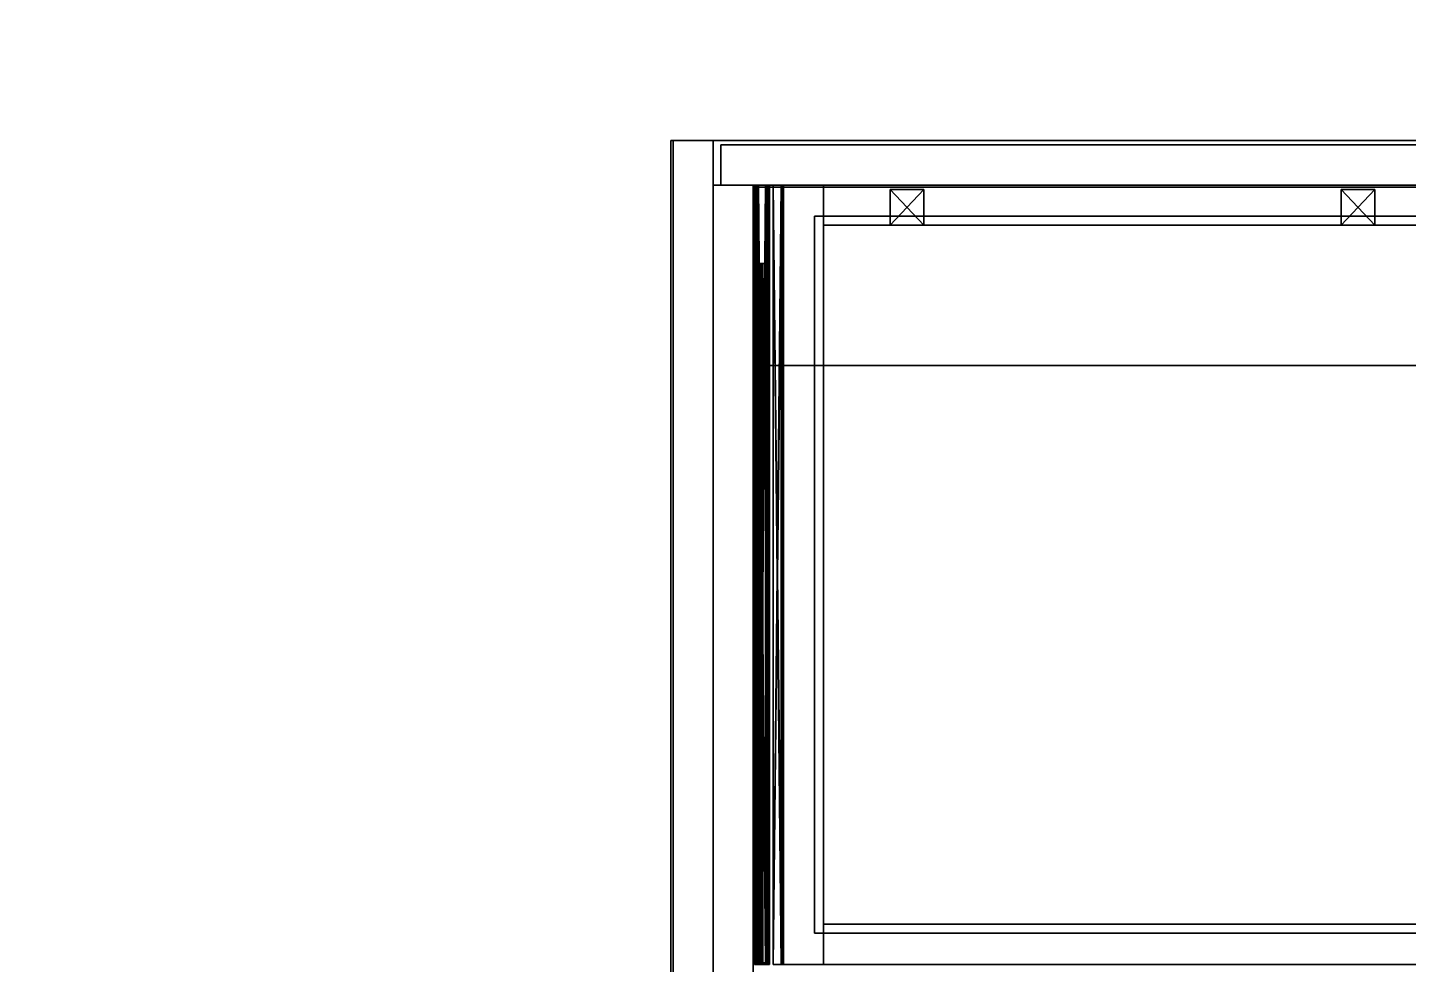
# Model space of a CAD drawing. Extents: x 0 to 4257, y -4384 to 0.
# Drawn here: x 2999 to 3619, y -4150 to -3729 of the extents above; entities that cross this region are included whole.
import ezdxf

# ---------------------------------------------------------------- set-up
doc = ezdxf.new("R2010")
doc.units = 0
for name, color, linetype in [('LAYER0', 7, 'CONTINUOUS'), ('LAYER1', 7, 'CONTINUOUS'), ('LAYER393', 7, 'CONTINUOUS'), ('LAYER410', 7, 'CONTINUOUS'), ('LAYER411', 7, 'CONTINUOUS'), ('LAYER413', 45, 'CONTINUOUS'), ('LAYER414', 45, 'CONTINUOUS'), ('LAYER416', 45, 'CONTINUOUS'), ('LAYER446', 7, 'CONTINUOUS'), ('LAYER447', 254, 'CONTINUOUS'), ('LAYER449', 7, 'CONTINUOUS'), ('LAYER450', 7, 'CONTINUOUS'), ('LAYER451', 7, 'CONTINUOUS'), ('LAYER452', 7, 'CONTINUOUS'), ('LAYER453', 253, 'CONTINUOUS'), ('LAYER455', 253, 'CONTINUOUS')]:
    doc.layers.add(name, color=color, linetype=linetype)

msp = doc.modelspace()

# ---------------------------------------------------------------- linework, layer by layer
at = {"layer": 'LAYER0'}
for points, invisible_edges in [([(0, -4366, 359), (609, -946, 359), (4239, -4366, 359), (0, -4366, 359)], 3), ([(4239, -4366, 364), (0, -946, 364), (0, -4366, 364), (4239, -4366, 364)], 1), ([(0, -946, 364), (4239, -4366, 364), (609, -946, 364), (0, -946, 364)], 3), ([(4239, -4366, 359), (609, -946, 359), (1784, -1454, 359), (4239, -4366, 359)], 7), ([(609, -946, 364), (4239, -4366, 364), (1784, -1454, 364), (609, -946, 364)], 7), ([(4239, -4366, 359), (1784, -1454, 359), (4239, -1454, 359), (4239, -4366, 359)], 1), ([(1784, -1454, 364), (4239, -4366, 364), (4239, -1454, 364), (1784, -1454, 364)], 1)]:
    msp.add_3dface(points, dxfattribs=dict(at, invisible_edges=invisible_edges))
at = {"layer": 'LAYER393', "invisible_edges": 1}
for points in [[(3325, -4180, 980), (3307, -3800, 980), (3325, -3800, 980), (3325, -4180, 980)], [(3307, -3800, 980), (3325, -4180, 980), (3307, -4180, 980), (3307, -3800, 980)], [(3307, -3800, 980), (3325, -3800, 1145), (3325, -3800, 980), (3307, -3800, 980)], [(3325, -3800, 1145), (3307, -3800, 980), (3307, -3800, 1145), (3325, -3800, 1145)], [(3307, -4180, 1145), (3325, -3800, 1145), (3307, -3800, 1145), (3307, -4180, 1145)], [(3325, -3800, 1145), (3307, -4180, 1145), (3325, -4180, 1145), (3325, -3800, 1145)], [(3307, -3800, 980), (3307, -4180, 1145), (3307, -3800, 1145), (3307, -3800, 980)], [(3307, -4180, 1145), (3307, -3800, 980), (3307, -4180, 980), (3307, -4180, 1145)], [(3325, -4180, 980), (3325, -3800, 1145), (3325, -4180, 1145), (3325, -4180, 980)], [(3325, -3800, 1145), (3325, -4180, 980), (3325, -3800, 980), (3325, -3800, 1145)]]:
    msp.add_3dface(points, dxfattribs=at)
at = {"layer": 'LAYER410', "invisible_edges": 1}
for points in [[(3325, -4180, 981), (3953, -3800, 981), (3953, -4180, 981), (3325, -4180, 981)], [(3953, -3800, 981), (3325, -4180, 981), (3325, -3800, 981), (3953, -3800, 981)], [(3325, -3800, 999), (3953, -3800, 981), (3325, -3800, 981), (3325, -3800, 999)], [(3953, -3800, 981), (3325, -3800, 999), (3953, -3800, 999), (3953, -3800, 981)], [(3325, -4180, 981), (3325, -3800, 999), (3325, -3800, 981), (3325, -4180, 981)], [(3325, -3800, 999), (3325, -4180, 981), (3325, -4180, 999), (3325, -3800, 999)], [(3325, -3800, 999), (3953, -4180, 999), (3953, -3800, 999), (3325, -3800, 999)], [(3953, -4180, 999), (3325, -3800, 999), (3325, -4180, 999), (3953, -4180, 999)]]:
    msp.add_3dface(points, dxfattribs=at)
at = {"layer": 'LAYER411', "invisible_edges": 1}
for points in [[(3325, -3881, 1126.5), (3953, -3801, 1126.5), (3953, -3881, 1126.5), (3325, -3881, 1126.5)], [(3953, -3801, 1126.5), (3325, -3881, 1126.5), (3325, -3801, 1126.5), (3953, -3801, 1126.5)], [(3325, -3801, 1144.5), (3953, -3801, 1126.5), (3325, -3801, 1126.5), (3325, -3801, 1144.5)], [(3953, -3801, 1126.5), (3325, -3801, 1144.5), (3953, -3801, 1144.5), (3953, -3801, 1126.5)], [(3325, -3881, 1126.5), (3325, -3801, 1144.5), (3325, -3801, 1126.5), (3325, -3881, 1126.5)], [(3325, -3801, 1144.5), (3325, -3881, 1126.5), (3325, -3881, 1144.5), (3325, -3801, 1144.5)], [(3325, -3801, 1144.5), (3953, -3881, 1144.5), (3953, -3801, 1144.5), (3325, -3801, 1144.5)], [(3953, -3881, 1144.5), (3325, -3801, 1144.5), (3325, -3881, 1144.5), (3953, -3881, 1144.5)], [(3953, -3881, 1144.5), (3325, -3881, 1126.5), (3953, -3881, 1126.5), (3953, -3881, 1144.5)], [(3325, -3881, 1126.5), (3953, -3881, 1144.5), (3325, -3881, 1144.5), (3325, -3881, 1126.5)]]:
    msp.add_3dface(points, dxfattribs=at)
at = {"layer": 'LAYER413', "invisible_edges": 1}
for points in [[(3310.5, -3782, 1142), (3967.5, -3782, 962), (3310.5, -3782, 962), (3310.5, -3782, 1142)], [(3967.5, -3782, 962), (3310.5, -3782, 1142), (3967.5, -3782, 1142), (3967.5, -3782, 962)], [(3310.5, -3800, 962), (3967.5, -3782, 962), (3967.5, -3800, 962), (3310.5, -3800, 962)], [(3967.5, -3782, 962), (3310.5, -3800, 962), (3310.5, -3782, 962), (3967.5, -3782, 962)], [(3310.5, -3782, 1142), (3967.5, -3800, 1142), (3967.5, -3782, 1142), (3310.5, -3782, 1142)], [(3967.5, -3800, 1142), (3310.5, -3782, 1142), (3310.5, -3800, 1142), (3967.5, -3800, 1142)], [(3310.5, -3800, 962), (3310.5, -3782, 1142), (3310.5, -3782, 962), (3310.5, -3800, 962)], [(3310.5, -3782, 1142), (3310.5, -3800, 962), (3310.5, -3800, 1142), (3310.5, -3782, 1142)], [(3967.5, -3800, 1142), (3310.5, -3800, 962), (3967.5, -3800, 962), (3967.5, -3800, 1142)], [(3310.5, -3800, 962), (3967.5, -3800, 1142), (3310.5, -3800, 1142), (3310.5, -3800, 962)]]:
    msp.add_3dface(points, dxfattribs=at)
at = {"layer": 'LAYER414', "invisible_edges": 1}
for points in [[(3289, -4180, 1145), (3307, -3780, 1145), (3289, -3780, 1145), (3289, -4180, 1145)], [(3307, -3780, 1145), (3289, -4180, 1145), (3307, -4180, 1145), (3307, -3780, 1145)], [(3289, -3780, 962), (3307, -3780, 1145), (3307, -3780, 962), (3289, -3780, 962)], [(3307, -3780, 1145), (3289, -3780, 962), (3289, -3780, 1145), (3307, -3780, 1145)], [(3307, -4180, 962), (3289, -3780, 962), (3307, -3780, 962), (3307, -4180, 962)], [(3289, -3780, 962), (3307, -4180, 962), (3289, -4180, 962), (3289, -3780, 962)], [(3289, -3780, 962), (3289, -4180, 1145), (3289, -3780, 1145), (3289, -3780, 962)], [(3289, -4180, 1145), (3289, -3780, 962), (3289, -4180, 962), (3289, -4180, 1145)], [(3307, -4180, 962), (3307, -3780, 1145), (3307, -4180, 1145), (3307, -4180, 962)], [(3307, -3780, 1145), (3307, -4180, 962), (3307, -3780, 962), (3307, -3780, 1145)]]:
    msp.add_3dface(points, dxfattribs=at)
at = {"layer": 'LAYER416', "invisible_edges": 1}
for points in [[(3288, -4180, 1145), (3989, -3780, 1145), (3989, -4180, 1145), (3288, -4180, 1145)], [(3989, -3780, 1145), (3288, -4180, 1145), (3288, -3780, 1145), (3989, -3780, 1145)], [(3288, -3780, 1163), (3989, -3780, 1145), (3288, -3780, 1145), (3288, -3780, 1163)], [(3989, -3780, 1145), (3288, -3780, 1163), (3989, -3780, 1163), (3989, -3780, 1145)], [(3288, -4180, 1145), (3288, -3780, 1163), (3288, -3780, 1145), (3288, -4180, 1145)], [(3288, -3780, 1163), (3288, -4180, 1145), (3288, -4180, 1163), (3288, -3780, 1163)], [(3288, -3780, 1163), (3989, -4180, 1163), (3989, -3780, 1163), (3288, -3780, 1163)], [(3989, -4180, 1163), (3288, -3780, 1163), (3288, -4180, 1163), (3989, -4180, 1163)]]:
    msp.add_3dface(points, dxfattribs=at)
at = {"layer": 'LAYER446', "invisible_edges": 1}
for points in [[(3338.5, -3800, 1105), (3338.5, -4150, 1005), (3338.5, -4150, 1105), (3338.5, -3800, 1105)], [(3338.5, -4150, 1005), (3338.5, -3800, 1105), (3338.5, -3800, 1005), (3338.5, -4150, 1005)], [(3338.5, -3800, 1105), (3356.5, -3800, 1005), (3338.5, -3800, 1005), (3338.5, -3800, 1105)], [(3356.5, -3800, 1005), (3338.5, -3800, 1105), (3356.5, -3800, 1105), (3356.5, -3800, 1005)], [(3356.5, -3800, 1005), (3338.5, -4150, 1005), (3338.5, -3800, 1005), (3356.5, -3800, 1005)], [(3338.5, -4150, 1005), (3356.5, -3800, 1005), (3356.5, -4150, 1005), (3338.5, -4150, 1005)], [(3356.5, -4150, 1105), (3338.5, -3800, 1105), (3338.5, -4150, 1105), (3356.5, -4150, 1105)], [(3338.5, -3800, 1105), (3356.5, -4150, 1105), (3356.5, -3800, 1105), (3338.5, -3800, 1105)], [(3356.5, -3800, 1005), (3356.5, -4150, 1105), (3356.5, -4150, 1005), (3356.5, -3800, 1005)], [(3356.5, -4150, 1105), (3356.5, -3800, 1005), (3356.5, -3800, 1105), (3356.5, -4150, 1105)]]:
    msp.add_3dface(points, dxfattribs=at)
at = {"layer": 'LAYER447'}
for points in [[(3333.95, -3800, 1043.5), (3337.77, -3800, 1043.5), (3337.77, -4150, 1043.5), (3333.95, -3800, 1043.5)], [(3333.95, -3800, 1043.5), (3337.77, -4150, 1043.5), (3333.95, -4150, 1043.5), (3333.95, -3800, 1043.5)], [(3333.95, -3800, 1044.53), (3333.95, -3800, 1043.5), (3333.95, -4150, 1043.5), (3333.95, -3800, 1044.53)], [(3333.95, -3800, 1044.53), (3333.95, -4150, 1043.5), (3333.95, -4150, 1044.53), (3333.95, -3800, 1044.53)], [(3337.56, -3800, 1044.53), (3333.95, -3800, 1044.53), (3333.95, -4150, 1044.53), (3337.56, -3800, 1044.53)], [(3337.56, -3800, 1044.53), (3333.95, -4150, 1044.53), (3337.56, -4150, 1044.53), (3337.56, -3800, 1044.53)], [(3333.95, -3800, 1065.94), (3337.56, -3800, 1065.94), (3337.56, -4150, 1065.94), (3333.95, -3800, 1065.94)], [(3333.95, -3800, 1065.94), (3337.56, -4150, 1065.94), (3333.95, -4150, 1065.94), (3333.95, -3800, 1065.94)], [(3333.95, -3800, 1066.98), (3333.95, -3800, 1065.94), (3333.95, -4150, 1065.94), (3333.95, -3800, 1066.98)], [(3333.95, -3800, 1066.98), (3333.95, -4150, 1065.94), (3333.95, -4150, 1066.98), (3333.95, -3800, 1066.98)], [(3337.77, -3800, 1066.98), (3333.95, -3800, 1066.98), (3333.95, -4150, 1066.98), (3337.77, -3800, 1066.98)], [(3337.77, -3800, 1066.98), (3333.95, -4150, 1066.98), (3337.77, -4150, 1066.98), (3337.77, -3800, 1066.98)], [(3337.56, -3800, 1065.94), (3337.56, -3800, 1044.53), (3337.56, -4150, 1044.53), (3337.56, -3800, 1065.94)], [(3337.56, -3800, 1065.94), (3337.56, -4150, 1044.53), (3337.56, -4150, 1065.94), (3337.56, -3800, 1065.94)], [(3338.25, -3800, 1043.74), (3338.25, -4150, 1043.74), (3337.77, -4150, 1043.5), (3338.25, -3800, 1043.74)], [(3338.25, -3800, 1043.74), (3337.77, -4150, 1043.5), (3337.77, -3800, 1043.5), (3338.25, -3800, 1043.74)], [(3337.77, -3800, 1066.98), (3337.77, -4150, 1066.98), (3338.25, -4150, 1066.74), (3337.77, -3800, 1066.98)], [(3337.77, -3800, 1066.98), (3338.25, -4150, 1066.74), (3338.25, -3800, 1066.74), (3337.77, -3800, 1066.98)], [(3338.45, -3800, 1044.3), (3338.45, -4150, 1044.3), (3338.25, -4150, 1043.74), (3338.45, -3800, 1044.3)], [(3338.45, -3800, 1044.3), (3338.25, -4150, 1043.74), (3338.25, -3800, 1043.74), (3338.45, -3800, 1044.3)], [(3338.25, -3800, 1066.74), (3338.25, -4150, 1066.74), (3338.45, -4150, 1066.19), (3338.25, -3800, 1066.74)], [(3338.25, -3800, 1066.74), (3338.45, -4150, 1066.19), (3338.45, -3800, 1066.19), (3338.25, -3800, 1066.74)], [(3338.45, -3800, 1044.3), (3338.45, -3800, 1066.19), (3338.45, -4150, 1066.19), (3338.45, -3800, 1044.3)], [(3338.45, -3800, 1044.3), (3338.45, -4150, 1066.19), (3338.45, -4150, 1044.3), (3338.45, -3800, 1044.3)]]:
    msp.add_3dface(points, dxfattribs=at)
at = {"layer": 'LAYER449'}
for points in [[(3326.03, -4149.99, 1037.14), (3326.03, -3800, 1037.14), (3325.5, -3800, 1038.7), (3326.03, -4149.99, 1037.14)], [(3326.03, -4149.99, 1037.14), (3325.5, -3800, 1038.7), (3325.5, -4149.99, 1038.7), (3326.03, -4149.99, 1037.14)], [(3325.5, -4149.99, 1079.3), (3325.5, -3800, 1079.3), (3326.03, -3800, 1080.85), (3325.5, -4149.99, 1079.3)], [(3325.5, -4149.99, 1079.3), (3326.03, -3800, 1080.85), (3326.03, -4149.99, 1080.85), (3325.5, -4149.99, 1079.3)], [(3325.5, -3800, 1079.3), (3325.5, -3800, 1038.7), (3325.5, -4149.99, 1079.3), (3325.5, -3800, 1079.3)], [(3325.5, -4149.99, 1079.3), (3325.5, -3800, 1038.7), (3325.5, -4149.99, 1038.7), (3325.5, -4149.99, 1079.3)], [(3325.5, -4149.99, 1079.3), (3325.5, -4149.99, 1038.7), (3325.5, -3800, 1038.7), (3325.5, -4149.99, 1079.3)], [(3325.5, -3800, 1079.3), (3325.5, -4149.99, 1079.3), (3325.5, -3800, 1038.7), (3325.5, -3800, 1079.3)], [(3325.5, -4149.99, 1079.3), (3326.03, -4149.99, 1080.85), (3326.03, -3800, 1080.85), (3325.5, -4149.99, 1079.3)], [(3325.5, -4149.99, 1079.3), (3326.03, -3800, 1080.85), (3325.5, -3800, 1079.3), (3325.5, -4149.99, 1079.3)], [(3326.03, -4149.99, 1037.14), (3325.5, -3800, 1038.7), (3326.03, -3800, 1037.14), (3326.03, -4149.99, 1037.14)], [(3326.03, -4149.99, 1037.14), (3325.5, -4149.99, 1038.7), (3325.5, -3800, 1038.7), (3326.03, -4149.99, 1037.14)], [(3327.3, -4149.99, 1036.5), (3327.3, -3800, 1036.5), (3326.03, -3800, 1037.14), (3327.3, -4149.99, 1036.5)], [(3327.3, -4149.99, 1036.5), (3326.03, -3800, 1037.14), (3326.03, -4149.99, 1037.14), (3327.3, -4149.99, 1036.5)], [(3326.03, -4149.99, 1080.85), (3326.03, -3800, 1080.85), (3327.3, -3800, 1081.5), (3326.03, -4149.99, 1080.85)], [(3326.03, -4149.99, 1080.85), (3327.3, -3800, 1081.5), (3327.3, -4149.99, 1081.5), (3326.03, -4149.99, 1080.85)], [(3326.03, -4149.99, 1080.85), (3327.3, -4149.99, 1081.5), (3327.3, -3800, 1081.5), (3326.03, -4149.99, 1080.85)], [(3326.03, -4149.99, 1080.85), (3327.3, -3800, 1081.5), (3326.03, -3800, 1080.85), (3326.03, -4149.99, 1080.85)], [(3327.3, -4149.99, 1036.5), (3326.03, -3800, 1037.14), (3327.3, -3800, 1036.5), (3327.3, -4149.99, 1036.5)], [(3327.3, -4149.99, 1036.5), (3326.03, -4149.99, 1037.14), (3326.03, -3800, 1037.14), (3327.3, -4149.99, 1036.5)], [(3326.66, -3800, 1037.92), (3326.66, -4149.99, 1037.92), (3326.41, -4149.99, 1038.7), (3326.66, -3800, 1037.92)], [(3326.66, -3800, 1037.92), (3326.41, -4149.99, 1038.7), (3326.41, -3800, 1038.7), (3326.66, -3800, 1037.92)], [(3326.41, -3800, 1079.3), (3326.41, -3800, 1038.7), (3326.41, -4149.99, 1038.7), (3326.41, -3800, 1079.3)], [(3326.41, -4149.99, 1038.7), (3326.41, -3800, 1079.3), (3326.41, -4149.99, 1079.3), (3326.41, -4149.99, 1038.7)], [(3326.41, -3800, 1079.3), (3326.41, -4149.99, 1079.3), (3326.66, -4149.99, 1080.08), (3326.41, -3800, 1079.3)], [(3326.41, -3800, 1079.3), (3326.66, -4149.99, 1080.08), (3326.66, -3800, 1080.08), (3326.41, -3800, 1079.3)], [(3326.41, -4149.99, 1038.7), (3326.41, -4149.99, 1079.3), (3326.41, -3800, 1079.3), (3326.41, -4149.99, 1038.7)], [(3326.41, -3800, 1079.3), (3326.66, -4149.99, 1080.08), (3326.41, -4149.99, 1079.3), (3326.41, -3800, 1079.3)], [(3326.41, -3800, 1079.3), (3326.66, -3800, 1080.08), (3326.66, -4149.99, 1080.08), (3326.41, -3800, 1079.3)], [(3326.41, -3800, 1079.3), (3326.41, -4149.99, 1038.7), (3326.41, -3800, 1038.7), (3326.41, -3800, 1079.3)], [(3326.66, -3800, 1037.92), (3326.41, -3800, 1038.7), (3326.41, -4149.99, 1038.7), (3326.66, -3800, 1037.92)], [(3326.66, -3800, 1037.92), (3326.41, -4149.99, 1038.7), (3326.66, -4149.99, 1037.92), (3326.66, -3800, 1037.92)], [(3326.66, -3800, 1037.92), (3327.3, -3800, 1037.6), (3327.3, -4149.99, 1037.6), (3326.66, -3800, 1037.92)], [(3326.66, -3800, 1037.92), (3327.3, -4149.99, 1037.6), (3326.66, -4149.99, 1037.92), (3326.66, -3800, 1037.92)], [(3326.66, -3800, 1080.08), (3326.66, -4149.99, 1080.08), (3327.3, -4149.99, 1080.4), (3326.66, -3800, 1080.08)], [(3326.66, -3800, 1080.08), (3327.3, -4149.99, 1080.4), (3327.3, -3800, 1080.4), (3326.66, -3800, 1080.08)], [(3326.66, -3800, 1080.08), (3327.3, -4149.99, 1080.4), (3326.66, -4149.99, 1080.08), (3326.66, -3800, 1080.08)], [(3326.66, -3800, 1080.08), (3327.3, -3800, 1080.4), (3327.3, -4149.99, 1080.4), (3326.66, -3800, 1080.08)], [(3326.66, -3800, 1037.92), (3327.3, -4149.99, 1037.6), (3327.3, -3800, 1037.6), (3326.66, -3800, 1037.92)], [(3326.66, -3800, 1037.92), (3326.66, -4149.99, 1037.92), (3327.3, -4149.99, 1037.6), (3326.66, -3800, 1037.92)], [(3327.3, -3800, 1037.6), (3330.52, -3800, 1037.6), (3330.52, -4149.99, 1037.6), (3327.3, -3800, 1037.6)], [(3327.3, -3800, 1037.6), (3330.52, -4149.99, 1037.6), (3327.3, -4149.99, 1037.6), (3327.3, -3800, 1037.6)], [(3330.52, -3800, 1036.5), (3327.3, -3800, 1036.5), (3327.3, -4149.99, 1036.5), (3330.52, -3800, 1036.5)], [(3330.52, -3800, 1036.5), (3327.3, -4149.99, 1036.5), (3330.52, -4149.99, 1036.5), (3330.52, -3800, 1036.5)], [(3330.52, -3800, 1080.4), (3327.3, -3800, 1080.4), (3327.3, -4149.99, 1080.4), (3330.52, -3800, 1080.4)], [(3330.52, -3800, 1080.4), (3327.3, -4149.99, 1080.4), (3330.52, -4149.99, 1080.4), (3330.52, -3800, 1080.4)], [(3327.3, -3800, 1081.5), (3330.52, -3800, 1081.5), (3330.52, -4149.99, 1081.5), (3327.3, -3800, 1081.5)], [(3327.3, -3800, 1081.5), (3330.52, -4149.99, 1081.5), (3327.3, -4149.99, 1081.5), (3327.3, -3800, 1081.5)], [(3327.3, -3800, 1081.5), (3327.3, -4149.99, 1081.5), (3330.52, -4149.99, 1081.5), (3327.3, -3800, 1081.5)], [(3330.52, -3800, 1080.4), (3330.52, -4149.99, 1080.4), (3327.3, -4149.99, 1080.4), (3330.52, -3800, 1080.4)], [(3327.3, -3800, 1081.5), (3330.52, -4149.99, 1081.5), (3330.52, -3800, 1081.5), (3327.3, -3800, 1081.5)], [(3330.52, -3800, 1080.4), (3327.3, -4149.99, 1080.4), (3327.3, -3800, 1080.4), (3330.52, -3800, 1080.4)], [(3327.3, -3800, 1037.6), (3330.52, -4149.99, 1037.6), (3330.52, -3800, 1037.6), (3327.3, -3800, 1037.6)], [(3330.52, -3800, 1036.5), (3327.3, -4149.99, 1036.5), (3327.3, -3800, 1036.5), (3330.52, -3800, 1036.5)], [(3327.3, -3800, 1037.6), (3327.3, -4149.99, 1037.6), (3330.52, -4149.99, 1037.6), (3327.3, -3800, 1037.6)], [(3330.52, -3800, 1036.5), (3330.52, -4149.99, 1036.5), (3327.3, -4149.99, 1036.5), (3330.52, -3800, 1036.5)], [(3331.15, -3800, 1037.92), (3331.15, -4149.99, 1037.92), (3330.52, -4149.99, 1037.6), (3331.15, -3800, 1037.92)], [(3331.15, -3800, 1037.92), (3330.52, -4149.99, 1037.6), (3330.52, -3800, 1037.6), (3331.15, -3800, 1037.92)], [(3331.78, -4149.99, 1037.14), (3331.78, -3800, 1037.14), (3330.52, -3800, 1036.5), (3331.78, -4149.99, 1037.14)], [(3331.78, -4149.99, 1037.14), (3330.52, -3800, 1036.5), (3330.52, -4149.99, 1036.5), (3331.78, -4149.99, 1037.14)], [(3330.52, -3800, 1080.4), (3330.52, -4149.99, 1080.4), (3331.15, -4149.99, 1080.08), (3330.52, -3800, 1080.4)], [(3330.52, -3800, 1080.4), (3331.15, -4149.99, 1080.08), (3331.15, -3800, 1080.08), (3330.52, -3800, 1080.4)], [(3330.52, -3800, 1081.5), (3331.78, -3800, 1080.85), (3331.78, -4149.99, 1080.85), (3330.52, -3800, 1081.5)], [(3330.52, -3800, 1081.5), (3331.78, -4149.99, 1080.85), (3330.52, -4149.99, 1081.5), (3330.52, -3800, 1081.5)], [(3330.52, -3800, 1080.4), (3331.15, -4149.99, 1080.08), (3330.52, -4149.99, 1080.4), (3330.52, -3800, 1080.4)], [(3330.52, -3800, 1081.5), (3330.52, -4149.99, 1081.5), (3331.78, -4149.99, 1080.85), (3330.52, -3800, 1081.5)], [(3330.52, -3800, 1081.5), (3331.78, -4149.99, 1080.85), (3331.78, -3800, 1080.85), (3330.52, -3800, 1081.5)], [(3330.52, -3800, 1080.4), (3331.15, -3800, 1080.08), (3331.15, -4149.99, 1080.08), (3330.52, -3800, 1080.4)], [(3331.15, -3800, 1037.92), (3330.52, -3800, 1037.6), (3330.52, -4149.99, 1037.6), (3331.15, -3800, 1037.92)], [(3331.78, -4149.99, 1037.14), (3330.52, -3800, 1036.5), (3331.78, -3800, 1037.14), (3331.78, -4149.99, 1037.14)], [(3331.15, -3800, 1037.92), (3330.52, -4149.99, 1037.6), (3331.15, -4149.99, 1037.92), (3331.15, -3800, 1037.92)], [(3331.78, -4149.99, 1037.14), (3330.52, -4149.99, 1036.5), (3330.52, -3800, 1036.5), (3331.78, -4149.99, 1037.14)], [(3331.42, -3800, 1038.7), (3331.42, -4149.99, 1038.7), (3331.15, -4149.99, 1037.92), (3331.42, -3800, 1038.7)], [(3331.42, -3800, 1038.7), (3331.15, -4149.99, 1037.92), (3331.15, -3800, 1037.92), (3331.42, -3800, 1038.7)], [(3331.15, -3800, 1080.08), (3331.15, -4149.99, 1080.08), (3331.42, -4149.99, 1079.3), (3331.15, -3800, 1080.08)], [(3331.15, -3800, 1080.08), (3331.42, -4149.99, 1079.3), (3331.42, -3800, 1079.3), (3331.15, -3800, 1080.08)], [(3331.15, -3800, 1080.08), (3331.42, -4149.99, 1079.3), (3331.15, -4149.99, 1080.08), (3331.15, -3800, 1080.08)], [(3331.15, -3800, 1080.08), (3331.42, -3800, 1079.3), (3331.42, -4149.99, 1079.3), (3331.15, -3800, 1080.08)], [(3331.42, -3800, 1038.7), (3331.15, -3800, 1037.92), (3331.15, -4149.99, 1037.92), (3331.42, -3800, 1038.7)], [(3331.42, -3800, 1038.7), (3331.15, -4149.99, 1037.92), (3331.42, -4149.99, 1038.7), (3331.42, -3800, 1038.7)], [(3331.42, -3800, 1040.9), (3332.31, -3800, 1040.9), (3332.31, -4149.99, 1040.9), (3331.42, -3800, 1040.9)], [(3331.42, -3800, 1040.9), (3332.31, -4149.99, 1040.9), (3331.42, -4149.99, 1040.9), (3331.42, -3800, 1040.9)], [(3331.42, -3800, 1038.7), (3331.42, -3800, 1040.9), (3331.42, -4149.99, 1040.9), (3331.42, -3800, 1038.7)], [(3331.42, -3800, 1038.7), (3331.42, -4149.99, 1040.9), (3331.42, -4149.99, 1038.7), (3331.42, -3800, 1038.7)], [(3331.42, -3800, 1076), (3331.42, -3800, 1079.3), (3331.42, -4149.99, 1079.3), (3331.42, -3800, 1076)], [(3331.42, -3800, 1076), (3331.42, -4149.99, 1079.3), (3331.42, -4149.99, 1076), (3331.42, -3800, 1076)], [(3332.31, -3800, 1076), (3331.42, -3800, 1076), (3331.42, -4149.99, 1076), (3332.31, -3800, 1076)], [(3332.31, -3800, 1076), (3331.42, -4149.99, 1076), (3332.31, -4149.99, 1076), (3332.31, -3800, 1076)], [(3331.42, -3800, 1076), (3331.42, -4149.99, 1076), (3331.42, -4149.99, 1079.3), (3331.42, -3800, 1076)], [(3332.31, -3800, 1076), (3332.31, -4149.99, 1076), (3331.42, -4149.99, 1076), (3332.31, -3800, 1076)], [(3331.42, -3800, 1076), (3331.42, -4149.99, 1079.3), (3331.42, -3800, 1079.3), (3331.42, -3800, 1076)], [(3332.31, -3800, 1076), (3331.42, -4149.99, 1076), (3331.42, -3800, 1076), (3332.31, -3800, 1076)], [(3331.42, -3800, 1040.9), (3332.31, -4149.99, 1040.9), (3332.31, -3800, 1040.9), (3331.42, -3800, 1040.9)], [(3331.42, -3800, 1038.7), (3331.42, -4149.99, 1040.9), (3331.42, -3800, 1040.9), (3331.42, -3800, 1038.7)], [(3331.42, -3800, 1038.7), (3331.42, -4149.99, 1038.7), (3331.42, -4149.99, 1040.9), (3331.42, -3800, 1038.7)], [(3331.42, -3800, 1040.9), (3331.42, -4149.99, 1040.9), (3332.31, -4149.99, 1040.9), (3331.42, -3800, 1040.9)], [(3332.31, -4149.99, 1038.7), (3332.31, -3800, 1038.7), (3331.78, -3800, 1037.14), (3332.31, -4149.99, 1038.7)], [(3332.31, -4149.99, 1038.7), (3331.78, -3800, 1037.14), (3331.78, -4149.99, 1037.14), (3332.31, -4149.99, 1038.7)], [(3331.78, -4149.99, 1080.85), (3331.78, -3800, 1080.85), (3332.31, -3800, 1079.3), (3331.78, -4149.99, 1080.85)], [(3331.78, -4149.99, 1080.85), (3332.31, -3800, 1079.3), (3332.31, -4149.99, 1079.3), (3331.78, -4149.99, 1080.85)], [(3331.78, -4149.99, 1080.85), (3332.31, -4149.99, 1079.3), (3332.31, -3800, 1079.3), (3331.78, -4149.99, 1080.85)], [(3331.78, -4149.99, 1080.85), (3332.31, -3800, 1079.3), (3331.78, -3800, 1080.85), (3331.78, -4149.99, 1080.85)], [(3332.31, -4149.99, 1038.7), (3331.78, -3800, 1037.14), (3332.31, -3800, 1038.7), (3332.31, -4149.99, 1038.7)], [(3332.31, -4149.99, 1038.7), (3331.78, -4149.99, 1037.14), (3331.78, -3800, 1037.14), (3332.31, -4149.99, 1038.7)], [(3332.31, -3800, 1040.9), (3332.31, -3800, 1038.7), (3332.31, -4149.99, 1038.7), (3332.31, -3800, 1040.9)], [(3332.31, -3800, 1040.9), (3332.31, -4149.99, 1038.7), (3332.31, -4149.99, 1040.9), (3332.31, -3800, 1040.9)], [(3332.31, -3800, 1079.3), (3332.31, -3800, 1076), (3332.31, -4149.99, 1076), (3332.31, -3800, 1079.3)], [(3332.31, -3800, 1079.3), (3332.31, -4149.99, 1076), (3332.31, -4149.99, 1079.3), (3332.31, -3800, 1079.3)], [(3332.31, -3800, 1079.3), (3332.31, -4149.99, 1079.3), (3332.31, -4149.99, 1076), (3332.31, -3800, 1079.3)], [(3332.31, -3800, 1079.3), (3332.31, -4149.99, 1076), (3332.31, -3800, 1076), (3332.31, -3800, 1079.3)], [(3332.31, -3800, 1040.9), (3332.31, -4149.99, 1038.7), (3332.31, -3800, 1038.7), (3332.31, -3800, 1040.9)], [(3332.31, -3800, 1040.9), (3332.31, -4149.99, 1040.9), (3332.31, -4149.99, 1038.7), (3332.31, -3800, 1040.9)], [(3326.6, -4149.34, 1065.7), (3326.6, -3835.16, 1065.7), (3327, -3835.16, 1066.83), (3326.6, -4149.34, 1065.7)], [(3326.6, -4149.34, 1065.7), (3327, -3835.16, 1066.83), (3327, -4149.34, 1066.83), (3326.6, -4149.34, 1065.7)], [(3326.6, -4149.34, 1065.7), (3326.6, -4149.34, 1063.7), (3326.6, -3835.16, 1063.7), (3326.6, -4149.34, 1065.7)], [(3326.6, -4149.34, 1065.7), (3326.6, -3835.16, 1063.7), (3326.6, -3835.16, 1065.7), (3326.6, -4149.34, 1065.7)], [(3326.6, -4149.34, 1063.7), (3326.84, -4149.34, 1062.81), (3326.84, -3835.16, 1062.81), (3326.6, -4149.34, 1063.7)], [(3326.6, -4149.34, 1063.7), (3326.84, -3835.16, 1062.81), (3326.6, -3835.16, 1063.7), (3326.6, -4149.34, 1063.7)], [(3326.84, -4149.34, 1045.23), (3326.6, -4149.34, 1044.34), (3326.6, -3835.16, 1044.34), (3326.84, -4149.34, 1045.23)], [(3326.84, -4149.34, 1045.23), (3326.6, -3835.16, 1044.34), (3326.84, -3835.16, 1045.23), (3326.84, -4149.34, 1045.23)], [(3326.6, -4149.34, 1044.34), (3326.6, -4149.34, 1041.88), (3326.6, -3835.16, 1041.88), (3326.6, -4149.34, 1044.34)], [(3326.6, -4149.34, 1044.34), (3326.6, -3835.16, 1041.88), (3326.6, -3835.16, 1044.34), (3326.6, -4149.34, 1044.34)], [(3326.97, -4149.34, 1040.73), (3326.97, -3835.16, 1040.73), (3326.6, -3835.16, 1041.88), (3326.97, -4149.34, 1040.73)], [(3326.97, -4149.34, 1040.73), (3326.6, -3835.16, 1041.88), (3326.6, -4149.34, 1041.88), (3326.97, -4149.34, 1040.73)], [(3326.6, -4149.34, 1065.7), (3327, -3835.16, 1066.83), (3326.6, -3835.16, 1065.7), (3326.6, -4149.34, 1065.7)], [(3326.6, -4149.34, 1065.7), (3326.6, -3835.16, 1065.7), (3326.6, -3835.16, 1063.7), (3326.6, -4149.34, 1065.7)], [(3326.6, -4149.34, 1063.7), (3326.6, -3835.16, 1063.7), (3326.84, -3835.16, 1062.81), (3326.6, -4149.34, 1063.7)], [(3326.84, -4149.34, 1045.23), (3326.84, -3835.16, 1045.23), (3326.6, -3835.16, 1044.34), (3326.84, -4149.34, 1045.23)], [(3326.6, -4149.34, 1044.34), (3326.6, -3835.16, 1044.34), (3326.6, -3835.16, 1041.88), (3326.6, -4149.34, 1044.34)], [(3326.97, -4149.34, 1040.73), (3326.6, -3835.16, 1041.88), (3326.97, -3835.16, 1040.73), (3326.97, -4149.34, 1040.73)], [(3326.6, -4149.34, 1065.7), (3327, -4149.34, 1066.83), (3327, -3835.16, 1066.83), (3326.6, -4149.34, 1065.7)], [(3326.6, -4149.34, 1065.7), (3326.6, -3835.16, 1063.7), (3326.6, -4149.34, 1063.7), (3326.6, -4149.34, 1065.7)], [(3326.6, -4149.34, 1063.7), (3326.84, -3835.16, 1062.81), (3326.84, -4149.34, 1062.81), (3326.6, -4149.34, 1063.7)], [(3326.84, -4149.34, 1045.23), (3326.6, -3835.16, 1044.34), (3326.6, -4149.34, 1044.34), (3326.84, -4149.34, 1045.23)], [(3326.6, -4149.34, 1044.34), (3326.6, -3835.16, 1041.88), (3326.6, -4149.34, 1041.88), (3326.6, -4149.34, 1044.34)], [(3326.97, -4149.34, 1040.73), (3326.6, -4149.34, 1041.88), (3326.6, -3835.16, 1041.88), (3326.97, -4149.34, 1040.73)], [(3327.47, -4149.34, 1054.63), (3327.47, -3835.16, 1054.63), (3326.84, -3835.16, 1062.81), (3327.47, -4149.34, 1054.63)], [(3327.47, -4149.34, 1054.63), (3326.84, -3835.16, 1062.81), (3326.84, -4149.34, 1062.81), (3327.47, -4149.34, 1054.63)], [(3326.84, -4149.34, 1045.23), (3326.84, -3835.16, 1045.23), (3327.47, -3835.16, 1045.81), (3326.84, -4149.34, 1045.23)], [(3326.84, -4149.34, 1045.23), (3327.47, -3835.16, 1045.81), (3327.47, -4149.34, 1045.81), (3326.84, -4149.34, 1045.23)], [(3327.47, -4149.34, 1054.63), (3326.84, -3835.16, 1062.81), (3327.47, -3835.16, 1054.63), (3327.47, -4149.34, 1054.63)], [(3326.84, -4149.34, 1045.23), (3327.47, -3835.16, 1045.81), (3326.84, -3835.16, 1045.23), (3326.84, -4149.34, 1045.23)], [(3327.47, -4149.34, 1054.63), (3326.84, -4149.34, 1062.81), (3326.84, -3835.16, 1062.81), (3327.47, -4149.34, 1054.63)], [(3326.84, -4149.34, 1045.23), (3327.47, -4149.34, 1045.81), (3327.47, -3835.16, 1045.81), (3326.84, -4149.34, 1045.23)], [(3326.97, -4149.34, 1040.73), (3327.99, -4149.34, 1040.29), (3327.99, -3835.16, 1040.29), (3326.97, -4149.34, 1040.73)], [(3326.97, -4149.34, 1040.73), (3327.99, -3835.16, 1040.29), (3326.97, -3835.16, 1040.73), (3326.97, -4149.34, 1040.73)], [(3326.97, -4149.34, 1040.73), (3326.97, -3835.16, 1040.73), (3327.99, -3835.16, 1040.29), (3326.97, -4149.34, 1040.73)], [(3326.97, -4149.34, 1040.73), (3327.99, -3835.16, 1040.29), (3327.99, -4149.34, 1040.29), (3326.97, -4149.34, 1040.73)], [(3327, -4149.34, 1066.83), (3327, -3835.16, 1066.83), (3327.99, -3835.16, 1067.3), (3327, -4149.34, 1066.83)], [(3327, -4149.34, 1066.83), (3327.99, -3835.16, 1067.3), (3327.99, -4149.34, 1067.3), (3327, -4149.34, 1066.83)], [(3327, -4149.34, 1066.83), (3327.99, -3835.16, 1067.3), (3327, -3835.16, 1066.83), (3327, -4149.34, 1066.83)], [(3327, -4149.34, 1066.83), (3327.99, -4149.34, 1067.3), (3327.99, -3835.16, 1067.3), (3327, -4149.34, 1066.83)], [(3327.47, -3835.16, 1054.63), (3327.47, -4149.34, 1054.63), (3328.1, -4149.34, 1054.04), (3327.47, -3835.16, 1054.63)], [(3327.47, -3835.16, 1054.63), (3328.1, -4149.34, 1054.04), (3328.1, -3835.16, 1054.04), (3327.47, -3835.16, 1054.63)], [(3328.1, -3835.16, 1046.39), (3328.1, -4149.34, 1046.39), (3327.47, -4149.34, 1045.81), (3328.1, -3835.16, 1046.39)], [(3328.1, -3835.16, 1046.39), (3327.47, -4149.34, 1045.81), (3327.47, -3835.16, 1045.81), (3328.1, -3835.16, 1046.39)], [(3327.47, -3835.16, 1054.63), (3328.1, -3835.16, 1054.04), (3328.1, -4149.34, 1054.04), (3327.47, -3835.16, 1054.63)], [(3328.1, -3835.16, 1046.39), (3327.47, -3835.16, 1045.81), (3327.47, -4149.34, 1045.81), (3328.1, -3835.16, 1046.39)], [(3327.47, -3835.16, 1054.63), (3328.1, -4149.34, 1054.04), (3327.47, -4149.34, 1054.63), (3327.47, -3835.16, 1054.63)], [(3328.1, -3835.16, 1046.39), (3327.47, -4149.34, 1045.81), (3328.1, -4149.34, 1046.39), (3328.1, -3835.16, 1046.39)], [(3327.6, -4149.34, 1041.47), (3327.49, -4149.34, 1041.85), (3327.49, -3835.16, 1041.85), (3327.6, -4149.34, 1041.47)], [(3327.6, -4149.34, 1041.47), (3327.49, -3835.16, 1041.85), (3327.6, -3835.16, 1041.47), (3327.6, -4149.34, 1041.47)], [(3327.49, -4149.34, 1041.85), (3327.49, -4149.34, 1044.34), (3327.49, -3835.16, 1044.34), (3327.49, -4149.34, 1041.85)], [(3327.49, -4149.34, 1041.85), (3327.49, -3835.16, 1044.34), (3327.49, -3835.16, 1041.85), (3327.49, -4149.34, 1041.85)], [(3327.49, -3835.16, 1044.34), (3327.49, -4149.34, 1044.34), (3327.58, -4149.34, 1044.65), (3327.49, -3835.16, 1044.34)], [(3327.49, -3835.16, 1044.34), (3327.58, -4149.34, 1044.65), (3327.58, -3835.16, 1044.65), (3327.49, -3835.16, 1044.34)], [(3327.58, -3835.16, 1063.39), (3327.58, -4149.34, 1063.39), (3327.49, -4149.34, 1063.7), (3327.58, -3835.16, 1063.39)], [(3327.58, -3835.16, 1063.39), (3327.49, -4149.34, 1063.7), (3327.49, -3835.16, 1063.7), (3327.58, -3835.16, 1063.39)], [(3327.49, -4149.34, 1063.7), (3327.49, -4149.34, 1065.7), (3327.49, -3835.16, 1065.7), (3327.49, -4149.34, 1063.7)], [(3327.49, -4149.34, 1063.7), (3327.49, -3835.16, 1065.7), (3327.49, -3835.16, 1063.7), (3327.49, -4149.34, 1063.7)], [(3327.49, -3835.16, 1065.7), (3327.49, -4149.34, 1065.7), (3327.63, -4149.34, 1066.09), (3327.49, -3835.16, 1065.7)], [(3327.49, -3835.16, 1065.7), (3327.63, -4149.34, 1066.09), (3327.63, -3835.16, 1066.09), (3327.49, -3835.16, 1065.7)], [(3327.49, -4149.34, 1063.7), (3327.49, -3835.16, 1063.7), (3327.49, -3835.16, 1065.7), (3327.49, -4149.34, 1063.7)], [(3327.58, -3835.16, 1063.39), (3327.49, -3835.16, 1063.7), (3327.49, -4149.34, 1063.7), (3327.58, -3835.16, 1063.39)], [(3327.49, -3835.16, 1065.7), (3327.63, -3835.16, 1066.09), (3327.63, -4149.34, 1066.09), (3327.49, -3835.16, 1065.7)], [(3327.49, -4149.34, 1041.85), (3327.49, -3835.16, 1041.85), (3327.49, -3835.16, 1044.34), (3327.49, -4149.34, 1041.85)], [(3327.6, -4149.34, 1041.47), (3327.6, -3835.16, 1041.47), (3327.49, -3835.16, 1041.85), (3327.6, -4149.34, 1041.47)], [(3327.49, -3835.16, 1044.34), (3327.58, -3835.16, 1044.65), (3327.58, -4149.34, 1044.65), (3327.49, -3835.16, 1044.34)], [(3327.49, -4149.34, 1063.7), (3327.49, -3835.16, 1065.7), (3327.49, -4149.34, 1065.7), (3327.49, -4149.34, 1063.7)], [(3327.49, -3835.16, 1065.7), (3327.63, -4149.34, 1066.09), (3327.49, -4149.34, 1065.7), (3327.49, -3835.16, 1065.7)], [(3327.58, -3835.16, 1063.39), (3327.49, -4149.34, 1063.7), (3327.58, -4149.34, 1063.39), (3327.58, -3835.16, 1063.39)], [(3327.49, -3835.16, 1044.34), (3327.58, -4149.34, 1044.65), (3327.49, -4149.34, 1044.34), (3327.49, -3835.16, 1044.34)], [(3327.49, -4149.34, 1041.85), (3327.49, -3835.16, 1044.34), (3327.49, -4149.34, 1044.34), (3327.49, -4149.34, 1041.85)], [(3327.6, -4149.34, 1041.47), (3327.49, -3835.16, 1041.85), (3327.49, -4149.34, 1041.85), (3327.6, -4149.34, 1041.47)], [(3327.58, -4149.34, 1044.65), (3327.8, -4149.34, 1044.85), (3327.8, -3835.16, 1044.85), (3327.58, -4149.34, 1044.65)], [(3327.58, -4149.34, 1044.65), (3327.8, -3835.16, 1044.85), (3327.58, -3835.16, 1044.65), (3327.58, -4149.34, 1044.65)], [(3327.8, -3835.16, 1063.18), (3327.8, -4149.34, 1063.18), (3327.58, -4149.34, 1063.39), (3327.8, -3835.16, 1063.18)], [(3327.8, -3835.16, 1063.18), (3327.58, -4149.34, 1063.39), (3327.58, -3835.16, 1063.39), (3327.8, -3835.16, 1063.18)], [(3327.8, -3835.16, 1063.18), (3327.58, -3835.16, 1063.39), (3327.58, -4149.34, 1063.39), (3327.8, -3835.16, 1063.18)], [(3327.58, -4149.34, 1044.65), (3327.58, -3835.16, 1044.65), (3327.8, -3835.16, 1044.85), (3327.58, -4149.34, 1044.65)], [(3327.8, -3835.16, 1063.18), (3327.58, -4149.34, 1063.39), (3327.8, -4149.34, 1063.18), (3327.8, -3835.16, 1063.18)], [(3327.58, -4149.34, 1044.65), (3327.8, -3835.16, 1044.85), (3327.8, -4149.34, 1044.85), (3327.58, -4149.34, 1044.65)], [(3327.93, -3835.16, 1041.33), (3327.93, -4149.34, 1041.33), (3327.6, -4149.34, 1041.47), (3327.93, -3835.16, 1041.33)], [(3327.93, -3835.16, 1041.33), (3327.6, -4149.34, 1041.47), (3327.6, -3835.16, 1041.47), (3327.93, -3835.16, 1041.33)], [(3327.93, -3835.16, 1041.33), (3327.6, -3835.16, 1041.47), (3327.6, -4149.34, 1041.47), (3327.93, -3835.16, 1041.33)], [(3327.93, -3835.16, 1041.33), (3327.6, -4149.34, 1041.47), (3327.93, -4149.34, 1041.33), (3327.93, -3835.16, 1041.33)], [(3327.63, -4149.34, 1066.09), (3327.97, -4149.34, 1066.26), (3327.97, -3835.16, 1066.26), (3327.63, -4149.34, 1066.09)], [(3327.63, -4149.34, 1066.09), (3327.97, -3835.16, 1066.26), (3327.63, -3835.16, 1066.09), (3327.63, -4149.34, 1066.09)], [(3327.63, -4149.34, 1066.09), (3327.63, -3835.16, 1066.09), (3327.97, -3835.16, 1066.26), (3327.63, -4149.34, 1066.09)], [(3327.63, -4149.34, 1066.09), (3327.97, -3835.16, 1066.26), (3327.97, -4149.34, 1066.26), (3327.63, -4149.34, 1066.09)], [(3328.84, -4149.34, 1045.82), (3328.84, -3835.16, 1045.82), (3327.8, -3835.16, 1044.85), (3328.84, -4149.34, 1045.82)], [(3328.84, -4149.34, 1045.82), (3327.8, -3835.16, 1044.85), (3327.8, -4149.34, 1044.85), (3328.84, -4149.34, 1045.82)], [(3327.8, -4149.34, 1063.18), (3327.8, -3835.16, 1063.18), (3328.84, -3835.16, 1054.62), (3327.8, -4149.34, 1063.18)], [(3327.8, -4149.34, 1063.18), (3328.84, -3835.16, 1054.62), (3328.84, -4149.34, 1054.62), (3327.8, -4149.34, 1063.18)], [(3327.8, -4149.34, 1063.18), (3328.84, -3835.16, 1054.62), (3327.8, -3835.16, 1063.18), (3327.8, -4149.34, 1063.18)], [(3328.84, -4149.34, 1045.82), (3327.8, -3835.16, 1044.85), (3328.84, -3835.16, 1045.82), (3328.84, -4149.34, 1045.82)], [(3327.8, -4149.34, 1063.18), (3328.84, -4149.34, 1054.62), (3328.84, -3835.16, 1054.62), (3327.8, -4149.34, 1063.18)], [(3328.84, -4149.34, 1045.82), (3327.8, -4149.34, 1044.85), (3327.8, -3835.16, 1044.85), (3328.84, -4149.34, 1045.82)], [(3327.93, -4149.34, 1041.33), (3327.93, -3835.16, 1041.33), (3330.47, -3835.16, 1041.72), (3327.93, -4149.34, 1041.33)], [(3327.93, -4149.34, 1041.33), (3330.47, -3835.16, 1041.72), (3330.47, -4149.34, 1041.72), (3327.93, -4149.34, 1041.33)], [(3327.93, -4149.34, 1041.33), (3330.47, -3835.16, 1041.72), (3327.93, -3835.16, 1041.33), (3327.93, -4149.34, 1041.33)], [(3327.93, -4149.34, 1041.33), (3330.47, -4149.34, 1041.72), (3330.47, -3835.16, 1041.72), (3327.93, -4149.34, 1041.33)], [(3330.47, -4149.34, 1065.87), (3330.47, -3835.16, 1065.87), (3327.97, -3835.16, 1066.26), (3330.47, -4149.34, 1065.87)], [(3330.47, -4149.34, 1065.87), (3327.97, -3835.16, 1066.26), (3327.97, -4149.34, 1066.26), (3330.47, -4149.34, 1065.87)], [(3330.47, -4149.34, 1065.87), (3327.97, -3835.16, 1066.26), (3330.47, -3835.16, 1065.87), (3330.47, -4149.34, 1065.87)], [(3330.47, -4149.34, 1065.87), (3327.97, -4149.34, 1066.26), (3327.97, -3835.16, 1066.26), (3330.47, -4149.34, 1065.87)], [(3330.53, -4149.34, 1040.69), (3330.53, -3835.16, 1040.69), (3327.99, -3835.16, 1040.29), (3330.53, -4149.34, 1040.69)], [(3330.53, -4149.34, 1040.69), (3327.99, -3835.16, 1040.29), (3327.99, -4149.34, 1040.29), (3330.53, -4149.34, 1040.69)], [(3327.99, -4149.34, 1067.3), (3327.99, -3835.16, 1067.3), (3330.53, -3835.16, 1066.9), (3327.99, -4149.34, 1067.3)], [(3327.99, -4149.34, 1067.3), (3330.53, -3835.16, 1066.9), (3330.53, -4149.34, 1066.9), (3327.99, -4149.34, 1067.3)], [(3327.99, -4149.34, 1067.3), (3330.53, -3835.16, 1066.9), (3327.99, -3835.16, 1067.3), (3327.99, -4149.34, 1067.3)], [(3330.53, -4149.34, 1040.69), (3327.99, -3835.16, 1040.29), (3330.53, -3835.16, 1040.69), (3330.53, -4149.34, 1040.69)], [(3327.99, -4149.34, 1067.3), (3330.53, -4149.34, 1066.9), (3330.53, -3835.16, 1066.9), (3327.99, -4149.34, 1067.3)], [(3330.53, -4149.34, 1040.69), (3327.99, -4149.34, 1040.29), (3327.99, -3835.16, 1040.29), (3330.53, -4149.34, 1040.69)], [(3328.1, -3835.16, 1054.04), (3328.1, -4149.34, 1054.04), (3328.33, -4149.34, 1053.15), (3328.1, -3835.16, 1054.04)], [(3328.1, -3835.16, 1054.04), (3328.33, -4149.34, 1053.15), (3328.33, -3835.16, 1053.15), (3328.1, -3835.16, 1054.04)], [(3328.33, -3835.16, 1047.28), (3328.33, -4149.34, 1047.28), (3328.1, -4149.34, 1046.39), (3328.33, -3835.16, 1047.28)], [(3328.33, -3835.16, 1047.28), (3328.1, -4149.34, 1046.39), (3328.1, -3835.16, 1046.39), (3328.33, -3835.16, 1047.28)], [(3328.1, -3835.16, 1054.04), (3328.33, -3835.16, 1053.15), (3328.33, -4149.34, 1053.15), (3328.1, -3835.16, 1054.04)], [(3328.33, -3835.16, 1047.28), (3328.1, -3835.16, 1046.39), (3328.1, -4149.34, 1046.39), (3328.33, -3835.16, 1047.28)], [(3328.1, -3835.16, 1054.04), (3328.33, -4149.34, 1053.15), (3328.1, -4149.34, 1054.04), (3328.1, -3835.16, 1054.04)], [(3328.33, -3835.16, 1047.28), (3328.1, -4149.34, 1046.39), (3328.33, -4149.34, 1047.28), (3328.33, -3835.16, 1047.28)], [(3328.33, -4149.34, 1053.15), (3328.33, -4149.34, 1047.28), (3328.33, -3835.16, 1047.28), (3328.33, -4149.34, 1053.15)], [(3328.33, -4149.34, 1053.15), (3328.33, -3835.16, 1047.28), (3328.33, -3835.16, 1053.15), (3328.33, -4149.34, 1053.15)], [(3328.33, -4149.34, 1053.15), (3328.33, -3835.16, 1053.15), (3328.33, -3835.16, 1047.28), (3328.33, -4149.34, 1053.15)], [(3328.33, -4149.34, 1053.15), (3328.33, -3835.16, 1047.28), (3328.33, -4149.34, 1047.28), (3328.33, -4149.34, 1053.15)], [(3329.23, -4149.34, 1047.28), (3329.23, -3835.16, 1047.28), (3328.84, -3835.16, 1045.82), (3329.23, -4149.34, 1047.28)], [(3329.23, -4149.34, 1047.28), (3328.84, -3835.16, 1045.82), (3328.84, -4149.34, 1045.82), (3329.23, -4149.34, 1047.28)], [(3328.84, -4149.34, 1054.62), (3328.84, -3835.16, 1054.62), (3329.23, -3835.16, 1053.15), (3328.84, -4149.34, 1054.62)], [(3328.84, -4149.34, 1054.62), (3329.23, -3835.16, 1053.15), (3329.23, -4149.34, 1053.15), (3328.84, -4149.34, 1054.62)], [(3328.84, -4149.34, 1054.62), (3329.23, -3835.16, 1053.15), (3328.84, -3835.16, 1054.62), (3328.84, -4149.34, 1054.62)], [(3329.23, -4149.34, 1047.28), (3328.84, -3835.16, 1045.82), (3329.23, -3835.16, 1047.28), (3329.23, -4149.34, 1047.28)], [(3328.84, -4149.34, 1054.62), (3329.23, -4149.34, 1053.15), (3329.23, -3835.16, 1053.15), (3328.84, -4149.34, 1054.62)], [(3329.23, -4149.34, 1047.28), (3328.84, -4149.34, 1045.82), (3328.84, -3835.16, 1045.82), (3329.23, -4149.34, 1047.28)], [(3329.23, -4149.34, 1047.28), (3329.23, -4149.34, 1053.15), (3329.23, -3835.16, 1053.15), (3329.23, -4149.34, 1047.28)], [(3329.23, -4149.34, 1047.28), (3329.23, -3835.16, 1053.15), (3329.23, -3835.16, 1047.28), (3329.23, -4149.34, 1047.28)], [(3329.23, -4149.34, 1047.28), (3329.23, -3835.16, 1047.28), (3329.23, -3835.16, 1053.15), (3329.23, -4149.34, 1047.28)], [(3329.23, -4149.34, 1047.28), (3329.23, -3835.16, 1053.15), (3329.23, -4149.34, 1053.15), (3329.23, -4149.34, 1047.28)], [(3330.47, -4149.34, 1041.72), (3330.47, -3835.16, 1041.72), (3330.53, -3835.16, 1040.69), (3330.47, -4149.34, 1041.72)], [(3330.47, -4149.34, 1041.72), (3330.53, -3835.16, 1040.69), (3330.53, -4149.34, 1040.69), (3330.47, -4149.34, 1041.72)], [(3330.53, -4149.34, 1066.9), (3330.53, -3835.16, 1066.9), (3330.47, -3835.16, 1065.87), (3330.53, -4149.34, 1066.9)], [(3330.53, -4149.34, 1066.9), (3330.47, -3835.16, 1065.87), (3330.47, -4149.34, 1065.87), (3330.53, -4149.34, 1066.9)], [(3330.53, -4149.34, 1066.9), (3330.47, -3835.16, 1065.87), (3330.53, -3835.16, 1066.9), (3330.53, -4149.34, 1066.9)], [(3330.47, -4149.34, 1041.72), (3330.53, -3835.16, 1040.69), (3330.47, -3835.16, 1041.72), (3330.47, -4149.34, 1041.72)], [(3330.53, -4149.34, 1066.9), (3330.47, -4149.34, 1065.87), (3330.47, -3835.16, 1065.87), (3330.53, -4149.34, 1066.9)], [(3330.47, -4149.34, 1041.72), (3330.53, -4149.34, 1040.69), (3330.53, -3835.16, 1040.69), (3330.47, -4149.34, 1041.72)]]:
    msp.add_3dface(points, dxfattribs=at)
at = {"layer": 'LAYER450', "invisible_edges": 1}
for points in [[(3352.5, -4136, 1018.5), (3925.5, -3814, 1018.5), (3925.5, -4136, 1018.5), (3352.5, -4136, 1018.5)], [(3925.5, -3814, 1018.5), (3352.5, -4136, 1018.5), (3352.5, -3814, 1018.5), (3925.5, -3814, 1018.5)], [(3352.5, -3814, 1024.5), (3925.5, -3814, 1018.5), (3352.5, -3814, 1018.5), (3352.5, -3814, 1024.5)], [(3925.5, -3814, 1018.5), (3352.5, -3814, 1024.5), (3925.5, -3814, 1024.5), (3925.5, -3814, 1018.5)], [(3352.5, -4136, 1018.5), (3352.5, -3814, 1024.5), (3352.5, -3814, 1018.5), (3352.5, -4136, 1018.5)], [(3352.5, -3814, 1024.5), (3352.5, -4136, 1018.5), (3352.5, -4136, 1024.5), (3352.5, -3814, 1024.5)], [(3352.5, -3814, 1024.5), (3925.5, -4136, 1024.5), (3925.5, -3814, 1024.5), (3352.5, -3814, 1024.5)], [(3925.5, -4136, 1024.5), (3352.5, -3814, 1024.5), (3352.5, -4136, 1024.5), (3925.5, -4136, 1024.5)], [(3925.5, -4136, 1024.5), (3352.5, -4136, 1018.5), (3925.5, -4136, 1018.5), (3925.5, -4136, 1024.5)], [(3352.5, -4136, 1018.5), (3925.5, -4136, 1024.5), (3352.5, -4136, 1024.5), (3352.5, -4136, 1018.5)]]:
    msp.add_3dface(points, dxfattribs=at)
at = {"layer": 'LAYER451', "invisible_edges": 1}
for points in [[(3356.5, -4132, 1005), (3921.5, -4150, 1005), (3356.5, -4150, 1005), (3356.5, -4132, 1005)], [(3921.5, -4150, 1005), (3356.5, -4132, 1005), (3921.5, -4132, 1005), (3921.5, -4150, 1005)], [(3356.5, -4150, 1105), (3356.5, -4132, 1005), (3356.5, -4150, 1005), (3356.5, -4150, 1105)], [(3356.5, -4132, 1005), (3356.5, -4150, 1105), (3356.5, -4132, 1105), (3356.5, -4132, 1005)], [(3921.5, -4132, 1105), (3356.5, -4150, 1105), (3921.5, -4150, 1105), (3921.5, -4132, 1105)], [(3356.5, -4150, 1105), (3921.5, -4132, 1105), (3356.5, -4132, 1105), (3356.5, -4150, 1105)], [(3356.5, -4132, 1005), (3921.5, -4132, 1105), (3921.5, -4132, 1005), (3356.5, -4132, 1005)], [(3921.5, -4132, 1105), (3356.5, -4132, 1005), (3356.5, -4132, 1105), (3921.5, -4132, 1105)]]:
    msp.add_3dface(points, dxfattribs=at)
at = {"layer": 'LAYER452', "invisible_edges": 1}
for points in [[(3921.5, -3800, 1105), (3356.5, -3800, 1005), (3356.5, -3800, 1105), (3921.5, -3800, 1105)], [(3356.5, -3800, 1005), (3921.5, -3800, 1105), (3921.5, -3800, 1005), (3356.5, -3800, 1005)], [(3356.5, -3818, 1105), (3356.5, -3800, 1005), (3356.5, -3818, 1005), (3356.5, -3818, 1105)], [(3356.5, -3800, 1005), (3356.5, -3818, 1105), (3356.5, -3800, 1105), (3356.5, -3800, 1005)], [(3921.5, -3818, 1005), (3356.5, -3800, 1005), (3921.5, -3800, 1005), (3921.5, -3818, 1005)], [(3356.5, -3800, 1005), (3921.5, -3818, 1005), (3356.5, -3818, 1005), (3356.5, -3800, 1005)], [(3356.5, -3818, 1105), (3921.5, -3800, 1105), (3356.5, -3800, 1105), (3356.5, -3818, 1105)], [(3921.5, -3800, 1105), (3356.5, -3818, 1105), (3921.5, -3818, 1105), (3921.5, -3800, 1105)], [(3921.5, -3818, 1005), (3356.5, -3818, 1105), (3356.5, -3818, 1005), (3921.5, -3818, 1005)], [(3356.5, -3818, 1105), (3921.5, -3818, 1005), (3921.5, -3818, 1105), (3356.5, -3818, 1105)]]:
    msp.add_3dface(points, dxfattribs=at)
at = {"layer": 'LAYER453'}
for points in [[(3386.5, -3802, 1040), (3401.5, -3802, 1040), (3386.5, -3818, 1040), (3386.5, -3802, 1040)], [(3386.5, -3818, 1040), (3401.5, -3802, 1040), (3401.5, -3818, 1040), (3386.5, -3818, 1040)], [(3386.5, -3818, 1055), (3401.5, -3818, 1055), (3386.5, -3802, 1055), (3386.5, -3818, 1055)], [(3386.5, -3802, 1055), (3401.5, -3818, 1055), (3401.5, -3802, 1055), (3386.5, -3802, 1055)], [(3386.5, -3818, 1040), (3386.5, -3818, 1055), (3386.5, -3802, 1040), (3386.5, -3818, 1040)], [(3386.5, -3802, 1040), (3386.5, -3818, 1055), (3386.5, -3802, 1055), (3386.5, -3802, 1040)], [(3386.5, -3802, 1040), (3386.5, -3802, 1055), (3401.5, -3802, 1040), (3386.5, -3802, 1040)], [(3401.5, -3802, 1040), (3386.5, -3802, 1055), (3401.5, -3802, 1055), (3401.5, -3802, 1040)], [(3401.5, -3802, 1040), (3401.5, -3802, 1055), (3401.5, -3818, 1040), (3401.5, -3802, 1040)], [(3401.5, -3818, 1040), (3401.5, -3802, 1055), (3401.5, -3818, 1055), (3401.5, -3818, 1040)], [(3386.5, -3818, 1040), (3401.5, -3818, 1040), (3386.5, -3818, 1055), (3386.5, -3818, 1040)], [(3386.5, -3818, 1055), (3401.5, -3818, 1040), (3401.5, -3818, 1055), (3386.5, -3818, 1055)]]:
    msp.add_3dface(points, dxfattribs=at)
at = {"layer": 'LAYER455'}
for points in [[(3589, -3802, 1040), (3604, -3802, 1040), (3589, -3818, 1040), (3589, -3802, 1040)], [(3589, -3818, 1040), (3604, -3802, 1040), (3604, -3818, 1040), (3589, -3818, 1040)], [(3589, -3818, 1055), (3604, -3818, 1055), (3589, -3802, 1055), (3589, -3818, 1055)], [(3589, -3802, 1055), (3604, -3818, 1055), (3604, -3802, 1055), (3589, -3802, 1055)], [(3589, -3818, 1040), (3589, -3818, 1055), (3589, -3802, 1040), (3589, -3818, 1040)], [(3589, -3802, 1040), (3589, -3818, 1055), (3589, -3802, 1055), (3589, -3802, 1040)], [(3589, -3802, 1040), (3589, -3802, 1055), (3604, -3802, 1040), (3589, -3802, 1040)], [(3604, -3802, 1040), (3589, -3802, 1055), (3604, -3802, 1055), (3604, -3802, 1040)], [(3604, -3802, 1040), (3604, -3802, 1055), (3604, -3818, 1040), (3604, -3802, 1040)], [(3604, -3818, 1040), (3604, -3802, 1055), (3604, -3818, 1055), (3604, -3818, 1040)], [(3589, -3818, 1040), (3604, -3818, 1040), (3589, -3818, 1055), (3589, -3818, 1040)], [(3589, -3818, 1055), (3604, -3818, 1040), (3604, -3818, 1055), (3589, -3818, 1055)]]:
    msp.add_3dface(points, dxfattribs=at)

# ---------------------------------------------------------------- meshes
at = {"layer": 'LAYER1'}
mesh = msp.add_polymesh((9, 2), dxfattribs=at)
for k, corner in enumerate([(1634, -150, 2700), (759, -150, 2700), (1634, -1604, 2700), (1634, -150, 2700), (4089, -1604, 2700), (1634, -1604, 2700), (4089, -4216, 2700), (4089, -1604, 2700), (150, -4216, 2700), (4089, -4216, 2700), (150, -1096, 2700), (150, -4216, 2700), (759, -1096, 2700), (150, -1096, 2700), (759, -150, 2700), (759, -1096, 2700), (609, 0, 2700), (609, -946, 2700)]):
    mesh.set_mesh_vertex(divmod(k, 2), corner)

doc.saveas('drawing.dxf')
